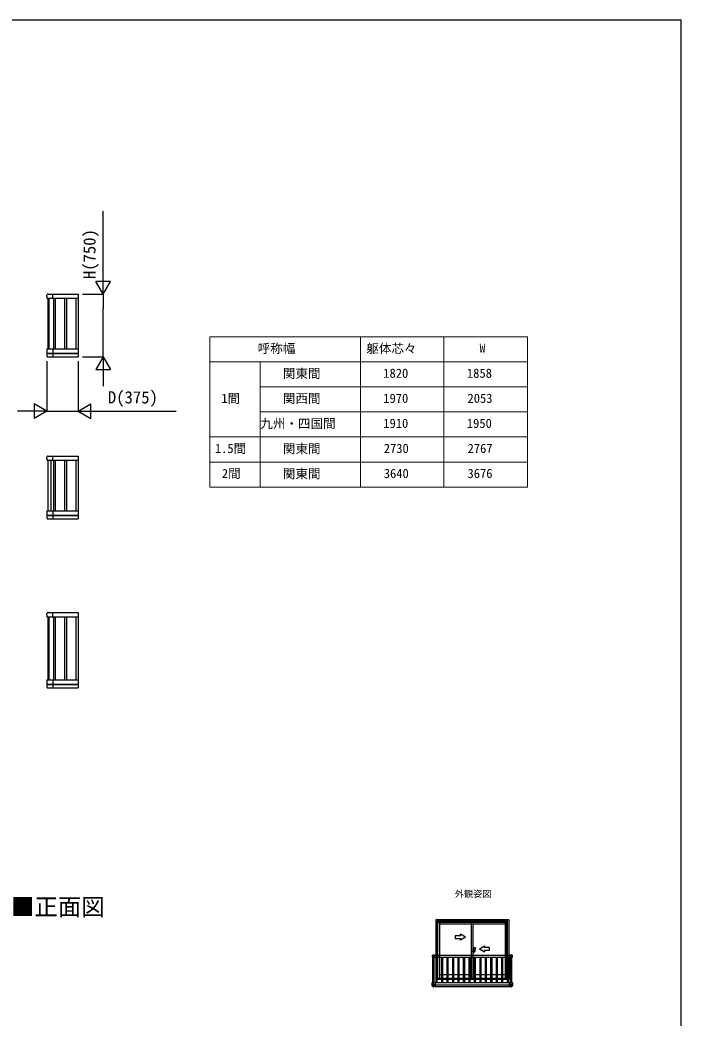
# Model space of a CAD drawing. Units: millimetres, scale not verified. Extents: x -980 to 980, y -1458 to 1451.
# Drawn here: x 189 to 980, y 204 to 1398 of the extents above; entities that cross this region are included whole.
import ezdxf
from ezdxf.enums import TextEntityAlignment as Align

# ---------------------------------------------------------------- set-up
doc = ezdxf.new("R2010")
doc.units = ezdxf.units.MM
doc.header["$LTSCALE"] = 8
doc.layers.add('0-1_TABLE1', color=7, linetype='Continuous', lineweight=18)
for name, color, linetype in [('0-2_USER1', 3, 'Continuous'), ('0-3_YKK_11', 7, 'Continuous'), ('0-7_YKK_A1', 4, 'Continuous'), ('0-8_YKK_D', 6, 'Continuous'), ('0-9_YKK_ZWAK', 7, 'Continuous')]:
    doc.layers.add(name, color=color, linetype=linetype)
doc.styles.add('ＭＳ ゴシック', font='')
doc.styles.get('ＭＳ ゴシック').set_extended_font_data('MS Gothic')

msp = doc.modelspace()

# ---------------------------------------------------------------- linework, layer by layer
at = {"layer": '0-1_TABLE1'}
for p, q in [((416.219, 1019.193), (796.219, 1019.193)), ((416.219, 839.193), (416.219, 1019.193)), ((596.219, 839.193), (596.219, 1019.193)), ((696.219, 839.193), (696.219, 1019.193)), ((796.219, 839.193), (796.219, 1019.193)), ((416.219, 989.193), (796.219, 989.193)), ((476.219, 839.193), (476.219, 989.193)), ((476.219, 959.193), (796.219, 959.193)), ((476.219, 929.193), (796.219, 929.193)), ((416.219, 899.193), (796.219, 899.193)), ((416.219, 869.193), (796.219, 869.193)), ((416.219, 839.193), (796.219, 839.193))]:
    msp.add_line(p, q, dxfattribs=at)
at = {"layer": '0-3_YKK_11'}
for p, q in [((688.246, 249.813), (688.246, 321.163)), ((688.996, 249.813), (688.996, 321.163)), ((688.996, 319.838), (771.496, 319.838)), ((688.996, 318.413), (771.496, 318.413)), ((690.946, 318.413), (690.946, 251.588)), ((690.946, 316.563), (729.371, 316.563)), ((729.371, 251.588), (729.371, 318.413)), ((731.121, 251.588), (731.121, 318.413)), ((731.121, 316.563), (769.546, 316.563)), ((769.546, 318.413), (769.546, 251.588)), ((771.496, 249.813), (771.496, 321.163)), ((772.246, 249.813), (772.246, 321.163)), ((773.846, 319.913), (774.346, 319.913)), ((721.871, 300.445), (715.871, 303.909)), ((715.871, 301.945), (715.871, 303.909)), ((721.871, 300.445), (715.871, 296.981)), ((715.871, 296.981), (715.871, 298.945)), ((734.121, 287.563), (732.121, 281.563)), ((734.121, 287.563), (732.121, 287.563)), ((738.621, 286.445), (744.621, 289.909)), ((744.621, 289.909), (744.621, 287.945)), ((750.621, 287.945), (744.621, 287.945)), ((750.621, 284.945), (750.621, 287.945)), ((682.321, 278.264), (682.321, 276.389)), ((682.896, 246.188), (682.896, 276.389)), ((683.796, 240.357), (683.796, 279.242)), ((684.696, 246.188), (684.696, 276.389)), ((687.046, 246.163), (687.046, 276.414)), ((688.296, 246.163), (688.296, 276.414)), ((693.596, 246.163), (693.596, 276.414)), ((694.846, 246.163), (694.846, 276.414)), ((700.146, 246.163), (700.146, 276.414)), ((701.396, 246.163), (701.396, 276.414)), ((706.696, 246.163), (706.696, 276.414)), ((707.946, 246.163), (707.946, 276.414)), ((713.246, 246.163), (713.246, 276.414)), ((714.496, 246.163), (714.496, 276.414)), ((719.796, 246.163), (719.796, 276.414)), ((721.046, 246.163), (721.046, 276.414)), ((726.346, 246.163), (726.346, 276.414)), ((727.596, 246.163), (727.596, 276.414)), ((729.121, 283.563), (734.121, 283.563)), ((731.121, 285.563), (732.121, 285.563)), ((732.896, 246.163), (732.896, 276.414)), ((734.146, 246.163), (734.146, 276.414)), ((738.621, 286.445), (744.621, 282.981)), ((739.446, 246.163), (739.446, 276.414)), ((740.696, 246.163), (740.696, 276.414)), ((744.621, 284.945), (750.621, 284.945)), ((744.621, 284.945), (744.621, 282.981)), ((745.996, 246.163), (745.996, 276.414)), ((747.246, 246.163), (747.246, 276.414)), ((752.546, 246.163), (752.546, 276.414)), ((753.796, 246.163), (753.796, 276.414)), ((759.096, 246.163), (759.096, 276.414)), ((760.346, 246.163), (760.346, 276.414)), ((765.646, 246.163), (765.646, 276.414)), ((766.896, 246.163), (766.896, 276.414)), ((772.196, 246.163), (772.196, 276.414)), ((773.446, 246.163), (773.446, 276.414)), ((775.796, 246.188), (775.796, 276.389)), ((776.696, 240.357), (776.696, 279.242)), ((777.596, 246.188), (777.596, 276.389)), ((688.996, 251.588), (771.496, 251.588)), ((690.946, 255.863), (729.371, 255.863)), ((731.121, 255.863), (769.546, 255.863)), ((774.346, 251.413), (773.846, 251.413)), ((682.446, 243.438), (685.796, 243.438)), ((682.471, 243.438), (682.471, 243.588)), ((687.996, 249.813), (687.996, 249.654)), ((688.996, 250.563), (771.496, 250.563)), ((772.496, 249.813), (772.496, 249.654)), ((774.696, 243.438), (778.046, 243.438)), ((778.021, 243.438), (778.021, 243.588))]:
    msp.add_line(p, q, dxfattribs=at)
for points in [[(773.846, 321.163), (773.846, 249.813), (686.646, 249.813)], [(773.846, 321.163), (686.646, 321.163), (686.646, 249.813)], [(715.871, 301.945), (709.871, 301.945), (709.871, 298.945), (715.871, 298.945)], [(731.121, 281.563), (732.121, 281.563), (732.121, 287.563)], [(682.321, 276.389), (685.796, 276.389), (685.796, 278.939), (682.996, 278.939)], [(685.796, 278.914), (730.246, 278.914), (774.696, 278.914)], [(685.796, 276.414), (730.246, 276.414), (774.696, 276.414)], [(777.496, 278.939), (774.696, 278.939), (774.696, 276.389)], [(774.696, 276.389), (778.171, 276.389), (778.171, 278.264)], [(685.796, 243.588), (682.221, 243.588), (682.221, 246.188), (685.796, 246.188), (685.796, 241.388), (682.646, 241.388)], [(682.438, 241.528), (682.221, 242.059), (682.221, 243.213)], [(685.796, 246.163), (730.246, 246.163), (774.696, 246.163)], [(685.796, 243.613), (730.246, 243.613), (774.696, 243.613)], [(685.796, 243.413), (730.246, 243.413), (774.696, 243.413)], [(685.796, 241.413), (730.246, 241.413), (774.696, 241.413)], [(777.846, 241.388), (774.696, 241.388), (774.696, 246.188), (778.271, 246.188), (778.271, 243.588), (774.696, 243.588)], [(778.271, 243.213), (778.271, 242.059), (778.054, 241.528)]]:
    msp.add_lwpolyline(points, dxfattribs=at)
for centre, radius, start, end in [((682.996, 278.264), 0.675, 89.99998, 180.00002), ((777.496, 278.264), 0.675, 0, 89.99998), ((682.446, 243.213), 0.225, 89.99998, 180.00002), ((682.646, 241.613), 0.225, 202.23244, 270), ((777.846, 241.613), 0.225, 270, 337.76756), ((778.046, 243.213), 0.225, 0, 89.99998)]:
    msp.add_arc(centre, radius, start, end, dxfattribs=at)
at = {"layer": '0-7_YKK_A1'}
for p, q in [((221.1, 1067.263), (221.145, 1068.978)), ((221.1, 1067.263), (221.155, 1065.161)), ((221.205, 1065.113), (228.05, 1065.113)), ((222.3, 1065.113), (222.3, 1004.76)), ((222.5, 1070.223), (228.1, 1070.223)), ((223.3, 1065.113), (223.3, 1004.761)), ((228.1, 1065.163), (228.1, 1070.223)), ((228.1, 1070.163), (258.5, 1070.163)), ((228.1, 1065.163), (228.1, 1070.163)), ((228.1, 1065.163), (258.5, 1065.163)), ((228.9, 1065.163), (228.9, 1004.663)), ((231.4, 1004.663), (231.4, 1065.163)), ((242.2, 1065.163), (242.2, 1004.663)), ((244.7, 1065.163), (244.7, 1004.663)), ((255.5, 1065.163), (255.5, 1004.663)), ((255.6, 1065.163), (255.6, 1004.663)), ((258.5, 1070.163), (258.5, 995.163)), ((220.95, 1004.664), (220.95, 999.513)), ((220.998, 1004.714), (222.35, 1004.761)), ((222.299, 1004.76), (222.3, 1004.76)), ((222.35, 1004.761), (228.1, 1004.761)), ((228.1, 1004.737), (228.1, 995.108)), ((228.1, 1004.663), (228.1, 1000.863)), ((228.1, 1004.663), (258.5, 1004.663)), ((220.95, 998.663), (220.95, 996.671)), ((220.955, 996.638), (221.374, 995.417)), ((221.05, 999.413), (258.5, 999.413)), ((221.25, 999.121), (221.25, 999.363)), ((221.25, 999.087), (258.5, 999.087)), ((221.8, 995.113), (221.999, 995.109)), ((221.999, 995.109), (228.1, 995.109)), ((228.1, 997.663), (228.1, 995.163)), ((228.1, 997.563), (228.1, 995.163)), ((228.1, 995.163), (258.5, 995.163)), ((221.099, 873.417), (221.144, 875.133)), ((221.099, 873.417), (221.154, 871.316)), ((222.499, 876.377), (228.099, 876.377)), ((228.099, 871.317), (228.099, 876.377)), ((228.099, 876.317), (258.499, 876.317)), ((228.099, 871.317), (228.099, 876.317)), ((258.499, 876.317), (258.499, 801.314)), ((221.204, 871.267), (228.049, 871.267)), ((222.299, 871.267), (222.299, 810.911)), ((225.899, 871.267), (225.899, 810.913)), ((228.099, 871.317), (258.499, 871.317)), ((228.899, 871.317), (228.899, 810.814)), ((231.399, 810.814), (231.399, 871.317)), ((242.199, 871.317), (242.199, 810.814)), ((244.699, 871.317), (244.699, 810.814)), ((255.499, 871.317), (255.499, 810.814)), ((255.599, 871.317), (255.599, 810.814)), ((220.949, 810.815), (220.949, 805.664)), ((220.949, 804.814), (220.949, 802.822)), ((220.955, 802.79), (221.373, 801.568)), ((220.997, 810.865), (222.349, 810.913)), ((221.049, 805.564), (258.499, 805.564)), ((221.249, 805.272), (221.249, 805.514)), ((221.249, 805.238), (258.499, 805.238)), ((221.799, 801.264), (221.998, 801.26)), ((221.998, 801.26), (228.099, 801.26)), ((222.298, 810.911), (222.299, 810.911)), ((222.349, 810.913), (228.099, 810.913)), ((228.099, 810.888), (228.099, 801.259)), ((228.099, 810.814), (228.099, 807.014)), ((228.099, 810.814), (258.499, 810.814)), ((228.099, 803.814), (228.099, 801.314)), ((228.099, 803.714), (228.099, 801.314)), ((228.099, 801.314), (258.499, 801.314)), ((221.1, 686.096), (221.145, 687.811)), ((221.1, 686.096), (221.155, 683.994)), ((221.205, 683.946), (228.05, 683.946)), ((222.3, 683.946), (222.3, 608.593)), ((222.5, 689.056), (228.1, 689.056)), ((223.3, 683.946), (223.3, 608.594)), ((228.1, 683.996), (228.1, 689.056)), ((228.1, 688.996), (258.5, 688.996)), ((228.1, 683.996), (228.1, 688.996)), ((228.1, 683.996), (258.5, 683.996)), ((228.9, 683.996), (228.9, 608.496)), ((231.4, 608.496), (231.4, 683.996)), ((242.2, 683.996), (242.2, 608.496)), ((244.7, 683.996), (244.7, 608.496)), ((255.5, 683.996), (255.5, 608.496)), ((255.6, 683.996), (255.6, 608.496)), ((258.5, 688.996), (258.5, 598.996)), ((220.95, 608.497), (220.95, 603.346)), ((220.95, 602.496), (220.95, 600.504)), ((220.955, 600.471), (221.374, 599.25)), ((220.998, 608.547), (222.35, 608.594)), ((221.05, 603.246), (258.5, 603.246)), ((221.25, 602.954), (221.25, 603.196)), ((221.25, 602.92), (258.5, 602.92)), ((221.8, 598.946), (221.999, 598.942)), ((221.999, 598.942), (228.1, 598.942)), ((222.299, 608.593), (222.3, 608.593)), ((222.35, 608.594), (228.1, 608.594)), ((228.1, 608.57), (228.1, 598.941)), ((228.1, 608.496), (228.1, 604.696)), ((228.1, 608.496), (258.5, 608.496)), ((228.1, 601.496), (228.1, 598.996)), ((228.1, 601.396), (228.1, 598.996)), ((228.1, 598.996), (258.5, 598.996))]:
    msp.add_line(p, q, dxfattribs=at)
for centre, radius, start, end in [((222.5, 1068.863), 1.36, 85.0829, 175.12207), ((221.205, 1065.163), 0.05, 181.5, 270), ((228.05, 1065.163), 0.05, 270, 0), ((221, 1004.664), 0.05, 92, 180), ((221.05, 999.513), 0.1, 180, 270), ((221.4, 998.663), 0.45, 113.57818, 180), ((221.05, 996.671), 0.1, 180, 198.92464), ((221.2, 999.363), 0.05, 0, 90), ((221.2, 999.121), 0.05, 293.57818, 0), ((221.8, 995.563), 0.45, 198.92464, 270), ((222.499, 875.017), 1.36, 85.0829, 175.12207), ((221.204, 871.317), 0.05, 181.5, 270), ((228.049, 871.317), 0.05, 270, 0), ((220.999, 810.815), 0.05, 92, 180), ((221.049, 805.664), 0.1, 180, 270), ((221.399, 804.814), 0.45, 113.57818, 180), ((221.049, 802.822), 0.1, 180, 198.92464), ((221.199, 805.514), 0.05, 0, 90), ((221.199, 805.272), 0.05, 293.57818, 0), ((221.799, 801.714), 0.45, 198.92464, 270), ((222.5, 687.696), 1.36, 85.0829, 175.12207), ((221.205, 683.996), 0.05, 181.5, 270), ((228.05, 683.996), 0.05, 270, 0), ((221, 608.497), 0.05, 92, 180), ((221.05, 603.346), 0.1, 180, 270), ((221.4, 602.496), 0.45, 113.57818, 180), ((221.05, 600.504), 0.1, 180, 198.92464), ((221.2, 603.196), 0.05, 0, 90), ((221.2, 602.954), 0.05, 293.57818, 0), ((221.8, 599.396), 0.45, 198.92464, 270)]:
    msp.add_arc(centre, radius, start, end, dxfattribs=at)
at = {"layer": '0-8_YKK_D'}
for p, q in [((288.5, 1070.163), (288.5, 1169.481)), ((288.5, 1087.663), (288.5, 1105.163)), ((288.5, 1070.163), (288.5, 1100.473)), ((288.5, 1070.163), (279.75, 1085.318)), ((297.25, 1085.318), (279.75, 1085.318)), ((288.5, 1070.163), (297.25, 1085.318)), ((263.7, 1070.163), (288.6, 1070.163)), ((288.5, 1070.163), (288.5, 1052.663)), ((288.5, 1012.663), (288.5, 1052.663)), ((288.5, 995.163), (288.5, 1012.663)), ((263.7, 995.163), (288.6, 995.163)), ((288.5, 995.163), (279.75, 980.007)), ((288.5, 995.163), (297.25, 980.007)), ((288.5, 995.163), (288.5, 964.852)), ((221, 989.859), (221, 930.063)), ((258.5, 989.859), (258.5, 930.063)), ((279.75, 980.007), (297.25, 980.007)), ((288.5, 977.663), (288.5, 960.163)), ((221, 930.163), (205.845, 938.913)), ((205.845, 938.913), (205.845, 921.413)), ((258.5, 930.163), (273.655, 938.913)), ((273.655, 921.413), (273.655, 938.913)), ((203.5, 930.163), (186, 930.163)), ((221, 930.163), (190.689, 930.163)), ((221, 930.163), (205.845, 921.413)), ((221, 930.163), (258.5, 930.163)), ((258.5, 930.163), (273.655, 921.413)), ((258.5, 930.163), (288.811, 930.163)), ((276, 930.163), (375.659, 930.163))]:
    msp.add_line(p, q, dxfattribs=at)
at = {"layer": '0-9_YKK_ZWAK'}
msp.add_line((-980, 1398.3), (980, 1398.3), dxfattribs=at)
msp.add_lwpolyline([(-980, -1457.7), (980, -1457.7), (980, 1398.3)], dxfattribs=at)

# ---------------------------------------------------------------- texts
at = {"layer": '0-1_TABLE1', "style": 'ＭＳ ゴシック'}
for s, p in [('呼称幅', (473.322, 996.352)), ('躯体芯々', (603.435, 996.267)), ('関東間', (503.535, 966.395)), ('1820', (623.634, 966.693)), ('1858', (723.762, 966.693)), ('1間', (429.77, 936.651)), ('関西間', (503.535, 936.608)), ('1970', (623.634, 936.693)), ('2053', (724.401, 936.693)), ('九州・四国間', (476.518, 906.438)), ('1910', (623.634, 906.693)), ('1950', (723.634, 906.693)), ('1.5間', (422.1, 876.651)), ('関東間', (503.535, 876.395)), ('2730', (624.231, 876.693)), ('2767', (724.529, 876.693)), ('2間', (430.367, 846.651)), ('関東間', (503.535, 846.395)), ('3640', (624.231, 846.693)), ('3676', (724.444, 846.693))]:
    msp.add_text(s, height=11, dxfattribs=at).set_placement(p, align=Align.BOTTOM_LEFT)
at = {"layer": '0-1_TABLE1', "style": 'ＭＳ ゴシック', "width": 0.9}
msp.add_text('W', height=11, dxfattribs=at).set_placement((738.981, 996.693), align=Align.BOTTOM_LEFT)
at = {"layer": '0-2_USER1', "style": 'ＭＳ ゴシック'}
for s, height, p in [('■正面図', 20.53, (178.143, 320.383)), ('外観姿図', 7.82, (709.228, 346.021))]:
    msp.add_text(s, height=height, dxfattribs=at).set_placement(p, align=Align.BOTTOM_LEFT)
at = {"layer": '0-8_YKK_D', "style": 'ＭＳ ゴシック'}
msp.add_text('H(750)', height=14.66, rotation=90, dxfattribs=at).set_placement((283.727, 1088.117), align=Align.BOTTOM_LEFT)
msp.add_text('D(375)', height=14.66, dxfattribs=at).set_placement((294.068, 934.935), align=Align.BOTTOM_LEFT)

doc.saveas('drawing.dxf')
